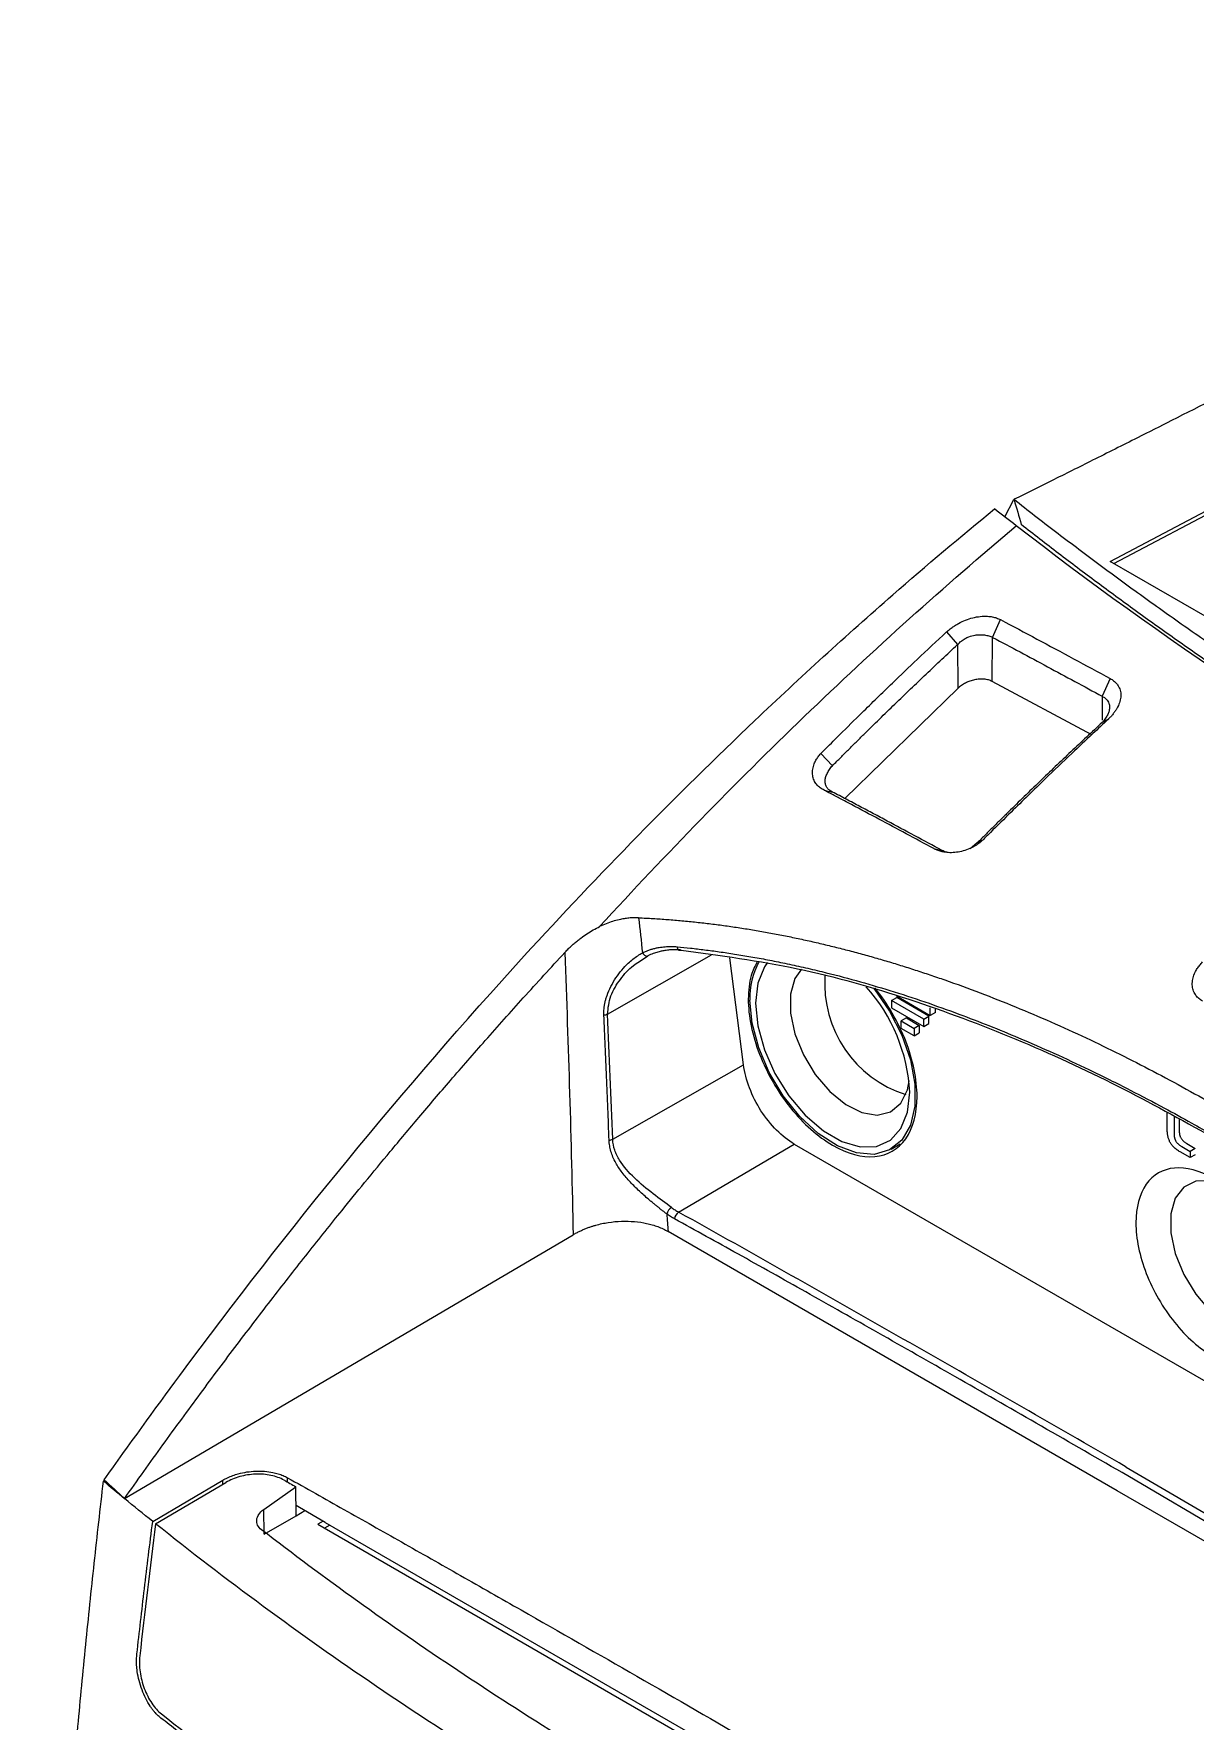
# Model space of a CAD drawing. Extents: x 86 to 639, y 68 to 658.
# Drawn here: x 502.1 to 550, y 185 to 254.7 of the extents above; entities that cross this region are included whole.
import ezdxf

# ---------------------------------------------------------------- set-up
doc = ezdxf.new("R2010")
doc.units = 0
doc.layers.get('0').update_dxf_attribs({"linetype": 'CONTINUOUS'})

msp = doc.modelspace()

# ---------------------------------------------------------------- linework, layer by layer
at = {"color": 7, "linetype": 'CONTINUOUS'}
for p, q in [((542.153, 234.734), (542.529, 235.442)), ((542.541, 235.439), (542.529, 235.442)), ((546.513, 232.892), (551.458, 235.497)), ((546.661, 232.806), (551.458, 235.334)), ((582.576, 212.073), (546.513, 232.892)), ((541.654, 229.76), (541.98, 230.492)), ((539.753, 229.982), (540.207, 229.459)), ((541.64, 227.94), (541.654, 229.76)), ((540.207, 229.459), (540.221, 227.656)), ((540.221, 227.656), (535.556, 223.109)), ((545.746, 225.736), (541.64, 227.94)), ((546.51, 228.06), (546.179, 227.33)), ((546.431, 226.386), (546.179, 226.252)), ((534.572, 224.969), (535.045, 224.467)), ((534.699, 223.457), (535.045, 223.381)), ((541.248, 221.397), (541.018, 221.282)), ((539.228, 221.045), (539.57, 220.969)), ((541.018, 221.282), (540.726, 221.042)), ((527.077, 216.385), (527.434, 216.623)), ((531.378, 212.126), (530.808, 216.539)), ((537.489, 214.778), (537.702, 214.901)), ((537.489, 214.778), (537.489, 214.472)), ((538.815, 214.013), (537.489, 214.778)), ((537.489, 214.472), (538.815, 213.707)), ((537.688, 214.97), (539.08, 214.166)), ((539.027, 214.135), (537.702, 214.901)), ((539.08, 214.166), (539.08, 214.472)), ((539.293, 214.288), (539.293, 214.423)), ((538.099, 214.059), (537.887, 213.936)), ((537.887, 213.936), (538.418, 213.63)), ((537.887, 213.63), (537.887, 213.936)), ((538.099, 214.059), (538.63, 213.752)), ((538.63, 213.752), (538.418, 213.63)), ((538.63, 213.752), (538.63, 213.446)), ((538.815, 214.013), (539.027, 214.135)), ((538.815, 213.707), (538.815, 214.013)), ((538.815, 213.707), (539.027, 213.829)), ((539.027, 213.829), (539.027, 214.135)), ((539.293, 214.288), (539.08, 214.166)), ((538.418, 213.324), (537.887, 213.63)), ((538.418, 213.63), (538.418, 213.324)), ((538.418, 213.324), (538.63, 213.446)), ((525.982, 209.055), (531.378, 212.126)), ((548.861, 209.493), (548.861, 210.152)), ((549.142, 210.001), (549.142, 209.314)), ((549.354, 209.886), (549.354, 209.437)), ((528.697, 206.052), (533.472, 208.857)), ((533.472, 208.857), (566.568, 189.751)), ((537.467, 208.652), (537.847, 208.871)), ((548.861, 209.451), (548.861, 209.493)), ((548.863, 209.41), (548.861, 209.451)), ((548.865, 209.371), (548.863, 209.41)), ((548.868, 209.332), (548.865, 209.371)), ((548.872, 209.294), (548.868, 209.332)), ((548.877, 209.257), (548.872, 209.294)), ((548.883, 209.221), (548.877, 209.257)), ((548.889, 209.186), (548.883, 209.221)), ((548.897, 209.152), (548.889, 209.186)), ((548.905, 209.119), (548.897, 209.152)), ((548.915, 209.087), (548.905, 209.119)), ((548.925, 209.056), (548.915, 209.087)), ((548.936, 209.026), (548.925, 209.056)), ((548.948, 208.996), (548.936, 209.026)), ((548.961, 208.968), (548.948, 208.996)), ((548.975, 208.941), (548.961, 208.968)), ((548.991, 208.912), (548.975, 208.941)), ((549.008, 208.883), (548.991, 208.912)), ((549.027, 208.855), (549.008, 208.883)), ((549.047, 208.827), (549.027, 208.855)), ((549.142, 209.314), (549.142, 209.292)), ((549.142, 209.292), (549.143, 209.271)), ((549.143, 209.271), (549.144, 209.251)), ((549.144, 209.251), (549.145, 209.231)), ((549.145, 209.231), (549.147, 209.211)), ((549.147, 209.211), (549.149, 209.193)), ((549.149, 209.193), (549.151, 209.174)), ((549.151, 209.174), (549.154, 209.156)), ((549.154, 209.156), (549.157, 209.139)), ((549.157, 209.139), (549.16, 209.123)), ((549.16, 209.123), (549.164, 209.106)), ((549.164, 209.106), (549.168, 209.091)), ((549.168, 209.091), (549.172, 209.076)), ((549.172, 209.076), (549.177, 209.061)), ((549.177, 209.061), (549.182, 209.048)), ((549.182, 209.048), (549.188, 209.034)), ((549.188, 209.034), (549.198, 209.014)), ((549.198, 209.014), (549.208, 208.994)), ((549.208, 208.994), (549.22, 208.974)), ((549.22, 208.974), (549.232, 208.955)), ((549.232, 208.955), (549.246, 208.936)), ((549.246, 208.936), (549.26, 208.918)), ((549.26, 208.918), (549.276, 208.9)), ((549.276, 208.9), (549.292, 208.882)), ((549.292, 208.882), (549.31, 208.865)), ((549.31, 208.865), (549.328, 208.848)), ((549.328, 208.848), (549.348, 208.831)), ((549.354, 209.437), (549.355, 209.415)), ((549.355, 209.415), (549.355, 209.394)), ((549.355, 209.394), (549.356, 209.373)), ((549.356, 209.373), (549.357, 209.353)), ((549.357, 209.353), (549.359, 209.334)), ((549.359, 209.334), (549.361, 209.315)), ((549.361, 209.315), (549.363, 209.297)), ((549.363, 209.297), (549.366, 209.279)), ((549.366, 209.279), (549.369, 209.262)), ((549.369, 209.262), (549.372, 209.245)), ((549.372, 209.245), (549.376, 209.229)), ((549.376, 209.229), (549.38, 209.213)), ((549.38, 209.213), (549.385, 209.198)), ((549.385, 209.198), (549.389, 209.184)), ((549.389, 209.184), (549.395, 209.17)), ((549.395, 209.17), (549.4, 209.157)), ((549.4, 209.157), (549.41, 209.136)), ((549.41, 209.136), (549.42, 209.116)), ((549.42, 209.116), (549.432, 209.097)), ((549.432, 209.097), (549.444, 209.078)), ((549.444, 209.078), (549.458, 209.059)), ((549.458, 209.059), (549.472, 209.04)), ((549.472, 209.04), (549.488, 209.022)), ((549.488, 209.022), (549.504, 209.005)), ((549.504, 209.005), (549.522, 208.987)), ((549.522, 208.987), (549.541, 208.97)), ((549.541, 208.97), (549.56, 208.954)), ((549.56, 208.954), (549.581, 208.938)), ((549.581, 208.938), (549.603, 208.922)), ((549.603, 208.922), (549.625, 208.906)), ((549.625, 208.906), (549.649, 208.891)), ((549.649, 208.891), (549.674, 208.877)), ((549.674, 208.877), (550.017, 208.678)), ((549.068, 208.8), (549.047, 208.827)), ((549.091, 208.774), (549.068, 208.8)), ((549.115, 208.748), (549.091, 208.774)), ((549.141, 208.722), (549.115, 208.748)), ((549.167, 208.697), (549.141, 208.722)), ((549.195, 208.673), (549.167, 208.697)), ((549.225, 208.649), (549.195, 208.673)), ((549.256, 208.625), (549.225, 208.649)), ((549.288, 208.602), (549.256, 208.625)), ((549.321, 208.58), (549.288, 208.602)), ((549.356, 208.558), (549.321, 208.58)), ((549.348, 208.831), (549.369, 208.815)), ((549.392, 208.536), (549.356, 208.558)), ((549.369, 208.815), (549.39, 208.799)), ((549.39, 208.799), (549.413, 208.784)), ((549.805, 208.298), (549.392, 208.536)), ((549.413, 208.784), (549.437, 208.769)), ((549.437, 208.769), (549.462, 208.754)), ((549.462, 208.754), (549.805, 208.556)), ((550.017, 208.678), (549.805, 208.556)), ((549.805, 208.556), (549.805, 208.298)), ((550.017, 208.42), (549.805, 208.298)), ((505.833, 194.232), (524.345, 205.117)), ((546.795, 194.556), (528.263, 205.254)), ((506.995, 193.29), (509.888, 194.987)), ((507.112, 193.196), (510.014, 194.898)), ((511.578, 193.783), (512.904, 194.721)), ((512.913, 193.528), (512.904, 194.721)), ((562.968, 185.219), (546.795, 194.556)), ((511.593, 192.766), (511.578, 193.783)), ((511.593, 192.766), (512.913, 193.528)), ((513.055, 193.864), (512.91, 193.948)), ((512.913, 193.528), (513.275, 193.737)), ((514.116, 193.252), (513.055, 193.864)), ((514.028, 193.302), (513.808, 193.175)), ((513.808, 193.175), (549.692, 172.46)), ((514.311, 193.139), (514.091, 193.012)), ((514.116, 193.252), (549.562, 172.789))]:
    msp.add_line(p, q, dxfattribs=at)
at = {"color": 8, "linetype": 'CONTINUOUS'}
for p, q in [((546.179, 227.33), (546.172, 226.344)), ((525.762, 214.213), (530.061, 216.66)), ((509.888, 194.824), (509.888, 194.987)), ((512.56, 194.914), (512.56, 195.094)), ((563.345, 185.693), (546.996, 195.307)), ((547.16, 195.536), (563.547, 185.948))]:
    msp.add_line(p, q, dxfattribs=at)
at = {"color": 7, "linetype": 'CONTINUOUS', "flags": 128}
for points in [[(527.204, 216.747), (527.229, 216.71), (527.257, 216.677), (527.288, 216.65), (527.319, 216.63), (527.351, 216.616), (527.381, 216.611), (527.409, 216.613), (527.434, 216.623)], [(528.798, 216.863), (528.773, 216.845), (528.748, 216.837), (528.723, 216.84), (528.7, 216.853), (528.679, 216.877), (528.662, 216.91), (528.65, 216.95), (528.642, 216.997)], [(532.366, 216.348), (532.237, 216.165), (531.965, 215.494), (531.873, 214.668), (531.965, 213.735), (532.237, 212.75), (532.673, 211.769), (533.247, 210.85), (533.926, 210.047), (534.671, 209.405), (535.438, 208.962), (536.183, 208.744), (536.862, 208.763), (537.436, 209.019), (537.872, 209.497), (538.144, 210.168), (538.237, 210.994), (538.237, 210.994)], [(533.772, 216.075), (533.497, 215.682), (533.316, 215.039), (533.316, 214.263), (533.497, 213.41), (533.847, 212.545), (534.338, 211.732), (534.935, 211.03), (535.593, 210.492), (536.264, 210.158), (536.898, 210.052), (537.447, 210.183), (537.871, 210.54), (538.139, 211.098), (538.211, 211.471)], [(536.758, 215.262), (536.761, 215.258), (537.396, 214.345), (537.905, 213.35), (538.261, 212.328), (538.443, 211.332), (538.443, 210.417), (538.261, 209.633), (537.905, 209.02), (537.396, 208.614), (536.761, 208.434), (536.033, 208.492), (535.253, 208.783), (534.462, 209.293), (533.703, 209.993), (533.017, 210.847), (532.441, 211.807), (532.006, 212.823), (531.735, 213.839), (531.643, 214.8), (531.643, 214.8)], [(551.17, 207.175), (550.633, 207.34), (550.036, 207.328), (549.545, 207.081), (549.195, 206.62), (549.014, 205.977), (549.014, 205.201), (549.195, 204.348), (549.545, 203.483), (550.036, 202.67), (550.633, 201.968), (551.291, 201.43), (551.962, 201.096), (552.595, 200.99), (553.145, 201.121), (553.569, 201.478), (553.837, 202.035), (553.907, 202.388)]]:
    msp.add_lwpolyline(points, dxfattribs=at)
at = {"color": 7, "linetype": 'CONTINUOUS'}
for centre, radius, start, end in [((534.542, 214.946), 2.903, 150.32479, 182.87587), ((539.523, 215.469), 4.797, 176.05486, 252.3827), ((531.231, 210.642), 7.014, 2.87983, 42.13633), ((525.584, 214.646), 0.468, 273.81706, 292.38891), ((525.805, 209.496), 0.475, 272.96292, 291.82782), ((528.645, 205.86), 0.452, 122.42938, 165.09365), ((528.92, 205.724), 0.397, 124.20323, 172.81876)]:
    msp.add_arc(centre, radius, start, end, dxfattribs=at)
for points, knots in [([(584.513, 254.66), (584.21, 254.556), (583.602, 254.346), (582.692, 254.023), (581.778, 253.694), (580.86, 253.356), (579.939, 253.011), (579.014, 252.659), (578.086, 252.299), (577.154, 251.931), (576.219, 251.556), (575.28, 251.173), (574.337, 250.783), (571.997, 249.799), (568.143, 248.097), (563.614, 245.97), (559.56, 243.991), (556.803, 242.619), (554.467, 241.444), (552.11, 240.254), (549.788, 239.082), (547.488, 237.918), (545.836, 237.09), (544.14, 236.244), (543.057, 235.709), (542.542, 235.455)], [0, 0, 0, 0, 0.019588, 0.039369, 0.059344, 0.079514, 0.09988, 0.120445, 0.141208, 0.162172, 0.183338, 0.204707, 0.226279, 0.248057, 0.366363, 0.497347, 0.57491, 0.663783, 0.701378, 0.748636, 0.839382, 0.87432, 0.920127, 0.96202, 1, 1, 1, 1]), ([(542.542, 235.455), (542.824, 235.234), (543.388, 234.791), (544.245, 234.131), (545.109, 233.475), (545.982, 232.821), (546.862, 232.172), (547.751, 231.525), (548.648, 230.882), (549.554, 230.242), (550.467, 229.605), (551.389, 228.972), (552.575, 228.169), (554.034, 227.2), (555.779, 226.07), (557.55, 224.953), (559.346, 223.849), (561.167, 222.756), (562.401, 222.038), (563.019, 221.679)], [0, 0, 0, 0, 0.045546, 0.09108, 0.136607, 0.182127, 0.227643, 0.273157, 0.318673, 0.364192, 0.409717, 0.45525, 0.500794, 0.584012, 0.667204, 0.750384, 0.833567, 0.916768, 1, 1, 1, 1]), ([(504.998, 195.005), (506.021, 196.452), (507.059, 197.887), (512.595, 205.358), (520.281, 214.75), (530.437, 225.125), (535.623, 229.847), (538.933, 232.731), (540.332, 233.912), (541.737, 235.059)], [0, 0, 0, 0, 0.517739, 0.517739, 2.721981, 4.086011, 4.876594, 4.876594, 5.450041, 5.450041, 5.450041, 5.450041]), ([(525.438, 217.829), (528.192, 220.834), (531.013, 223.729), (536.758, 229.255), (539.68, 231.885), (542.628, 234.364)], [0, 0, 0, 0, 0.5, 0.5, 1, 1, 1, 1]), ([(563.019, 220.865), (562.687, 221.058), (562.024, 221.442), (561.038, 222.023), (560.059, 222.608), (559.087, 223.196), (558.123, 223.788), (557.166, 224.383), (556.216, 224.982), (555.274, 225.585), (554.339, 226.191), (553.411, 226.801), (552.232, 227.586), (550.812, 228.551), (549.162, 229.701), (547.539, 230.862), (545.943, 232.034), (544.371, 233.217), (543.346, 234.014), (542.834, 234.412)], [0, 0, 0, 0, 0.045349, 0.090687, 0.136017, 0.181342, 0.226662, 0.271981, 0.317301, 0.362624, 0.407953, 0.45329, 0.498636, 0.582213, 0.665765, 0.749305, 0.832848, 0.916408, 1, 1, 1, 1]), ([(539.753, 229.982), (539.776, 230.003), (539.824, 230.046), (539.902, 230.109), (540, 230.18), (540.116, 230.257), (540.296, 230.364), (540.533, 230.477), (540.837, 230.576), (541.146, 230.631), (541.419, 230.637), (541.643, 230.61), (541.824, 230.565), (541.928, 230.517), (541.98, 230.492)], [0, 0, 0, 0, 0.039765, 0.081601, 0.12564, 0.189489, 0.251072, 0.378029, 0.500667, 0.626364, 0.749827, 0.834371, 0.917086, 1, 1, 1, 1]), ([(541.98, 230.492), (542.481, 230.225), (543.486, 229.691), (544.996, 228.88), (546.005, 228.333), (546.51, 228.06)], [0, 0, 0, 0, 0.3321585, 0.6654931, 1, 1, 1, 1]), ([(534.572, 224.969), (534.645, 225.042), (534.903, 225.305), (535.466, 225.867), (536.374, 226.764), (537.439, 227.798), (538.604, 228.91), (539.351, 229.607), (539.753, 229.982)], [0, 0, 0, 0, 0.042712, 0.152185, 0.328417, 0.571399, 0.76926, 1, 1, 1, 1]), ([(540.207, 229.459), (540.255, 229.512), (540.353, 229.605), (540.515, 229.712), (540.706, 229.8), (540.914, 229.855), (541.133, 229.876), (541.326, 229.864), (541.503, 229.825), (541.607, 229.784), (541.654, 229.76)], [2, 2, 2, 2, 2.389616, 2.719082, 3.045844, 3.538968, 3.933557, 4.339292, 4.748831, 5.160273, 5.160273, 5.160273, 5.160273]), ([(541.654, 229.76), (542.408, 229.359), (543.917, 228.554), (545.425, 227.739), (546.179, 227.33)], [2, 2, 2, 2, 5.978294, 9.953058, 9.953058, 9.953058, 9.953058]), ([(535.045, 224.467), (535.107, 224.526), (535.22, 224.64), (535.387, 224.808), (535.546, 224.967), (535.758, 225.179), (536.024, 225.443), (536.45, 225.865), (536.983, 226.388), (537.838, 227.22), (538.912, 228.248), (539.775, 229.058), (540.207, 229.459)], [2, 2, 2, 2, 2.393824, 2.738285, 3.082713, 3.427111, 4.115822, 4.804436, 6.181434, 7.558238, 10.311803, 13.066314, 13.066314, 13.066314, 13.066314]), ([(541.64, 227.94), (541.615, 227.952), (541.565, 227.976), (541.482, 228.004), (541.394, 228.024), (541.271, 228.041), (541.109, 228.043), (540.912, 228.014), (540.718, 227.96), (540.535, 227.88), (540.364, 227.779), (540.268, 227.697), (540.221, 227.656)], [0, 0, 0, 0, 0.063651, 0.126766, 0.190069, 0.254277, 0.379595, 0.505738, 0.628142, 0.751584, 0.875559, 1, 1, 1, 1]), ([(546.51, 228.06), (546.535, 228.045), (546.584, 228.017), (546.651, 227.968), (546.712, 227.916), (546.766, 227.859), (546.813, 227.798), (546.88, 227.69), (546.942, 227.525), (546.953, 227.297), (546.901, 227.059), (546.81, 226.864), (546.712, 226.71), (546.628, 226.598), (546.536, 226.488), (546.465, 226.419), (546.431, 226.386)], [0, 0, 0, 0, 0.0419074, 0.0834094, 0.1247447, 0.1661556, 0.2078827, 0.2501617, 0.3740965, 0.4995149, 0.6221801, 0.7492013, 0.8110579, 0.8745331, 0.9388919, 1, 1, 1, 1]), ([(546.179, 227.33), (546.221, 227.308), (546.312, 227.25), (546.404, 227.151), (546.464, 227.029), (546.489, 226.893), (546.47, 226.739), (546.409, 226.58), (546.316, 226.42), (546.231, 226.309), (546.179, 226.252)], [2, 2, 2, 2, 2.35885, 2.852786, 3.179198, 3.574448, 4.046639, 4.403954, 4.760057, 5.194084, 5.194084, 5.194084, 5.194084]), ([(546.179, 226.252), (545.747, 225.851), (544.884, 225.043), (543.811, 224.018), (542.955, 223.19), (542.421, 222.669), (541.995, 222.249), (541.729, 221.987), (541.516, 221.776), (541.357, 221.618), (541.191, 221.452), (541.078, 221.34), (541.017, 221.282)], [2, 2, 2, 2, 4.660809, 7.32156, 8.651973, 9.982437, 10.647696, 11.312975, 11.645623, 11.978277, 12.310937, 12.685958, 12.685958, 12.685958, 12.685958]), ([(546.431, 226.386), (546.217, 226.187), (545.713, 225.718), (544.845, 224.9), (543.722, 223.825), (542.602, 222.736), (541.744, 221.888), (541.353, 221.501), (541.248, 221.397)], [0, 0, 0, 0, 0.122689, 0.289362, 0.500023, 0.772383, 0.939045, 1, 1, 1, 1]), ([(534.699, 223.457), (534.672, 223.472), (534.617, 223.502), (534.543, 223.553), (534.476, 223.608), (534.417, 223.667), (534.338, 223.763), (534.259, 223.907), (534.215, 224.111), (534.224, 224.327), (534.281, 224.525), (534.363, 224.695), (534.455, 224.837), (534.533, 224.925), (534.572, 224.969)], [0, 0, 0, 0, 0.052365, 0.103313, 0.153089, 0.201957, 0.250195, 0.375056, 0.499777, 0.624406, 0.74947, 0.833998, 0.916989, 1, 1, 1, 1]), ([(535.045, 223.381), (534.995, 223.406), (534.908, 223.461), (534.812, 223.566), (534.755, 223.688), (534.737, 223.83), (534.759, 223.985), (534.822, 224.148), (534.919, 224.311), (535.001, 224.416), (535.045, 224.467)], [2, 2, 2, 2, 2.398006, 2.794421, 3.190598, 3.587472, 4.014553, 4.445792, 4.875143, 5.295835, 5.295835, 5.295835, 5.295835]), ([(539.228, 221.045), (538.848, 221.25), (538.093, 221.657), (536.961, 222.263), (536.058, 222.742), (535.392, 223.094), (535.015, 223.292), (534.788, 223.411), (534.699, 223.457)], [0, 0, 0, 0, 0.251475, 0.499983, 0.749987, 0.849991, 0.941276, 1, 1, 1, 1]), ([(539.57, 220.969), (539.193, 221.173), (538.439, 221.58), (537.497, 222.084), (536.744, 222.485), (536.273, 222.734), (535.896, 222.933), (535.614, 223.082), (535.33, 223.231), (535.14, 223.331), (535.045, 223.381)], [2, 2, 2, 2, 4.784974, 7.569766, 8.962103, 10.354406, 11.050547, 11.74668, 12.442808, 13.148829, 13.148829, 13.148829, 13.148829]), ([(541.248, 221.397), (541.221, 221.372), (541.167, 221.323), (541.079, 221.254), (540.985, 221.19), (540.886, 221.131), (540.731, 221.051), (540.515, 220.964), (540.236, 220.896), (539.958, 220.87), (539.721, 220.886), (539.526, 220.926), (539.369, 220.975), (539.275, 221.022), (539.228, 221.045)], [0, 0, 0, 0, 0.049963, 0.099669, 0.149463, 0.199688, 0.250676, 0.375504, 0.500231, 0.62402, 0.74973, 0.833031, 0.916076, 1, 1, 1, 1]), ([(539.767, 220.896), (539.757, 220.898), (539.683, 220.912), (539.622, 220.943), (539.57, 220.969)], [0, 0, 0, 0, 0.13626, 1, 1, 1, 1]), ([(527.047, 218.194), (527.007, 218.195), (526.942, 218.196), (526.81, 218.193), (526.651, 218.181), (526.448, 218.154), (526.223, 218.11), (525.974, 218.043), (525.704, 217.95), (525.527, 217.87), (525.438, 217.829)], [0, 0, 0, 0, 0.077298, 0.125355, 0.250376, 0.37451, 0.500101, 0.663978, 0.83068, 1, 1, 1, 1]), ([(527.047, 218.194), (527.246, 218.184), (527.645, 218.165), (528.241, 218.123), (528.838, 218.073), (529.436, 218.013), (530.033, 217.944), (530.632, 217.866), (531.23, 217.778), (531.83, 217.682), (532.429, 217.576), (533.03, 217.462), (533.631, 217.339), (534.232, 217.207), (534.834, 217.066), (535.437, 216.916), (536.041, 216.758), (536.646, 216.591), (537.251, 216.415), (537.857, 216.231), (538.464, 216.039), (539.072, 215.838), (539.969, 215.531), (541.15, 215.099), (542.61, 214.521), (544.069, 213.899), (545.502, 213.247), (546.908, 212.567), (548.285, 211.864), (549.655, 211.13), (550.557, 210.616), (551.009, 210.358)], [0, 0, 0, 0, 0.022267, 0.044639, 0.067123, 0.089725, 0.11245, 0.135303, 0.158292, 0.18142, 0.204694, 0.228118, 0.251697, 0.275437, 0.299343, 0.323418, 0.347668, 0.372096, 0.396708, 0.421506, 0.446496, 0.471681, 0.497065, 0.558586, 0.621, 0.684352, 0.74868, 0.810618, 0.873133, 0.936251, 1, 1, 1, 1]), ([(523.996, 216.756), (524.038, 216.8), (524.121, 216.887), (524.252, 217.012), (524.385, 217.132), (524.522, 217.246), (524.697, 217.383), (524.912, 217.534), (525.171, 217.694), (525.35, 217.785), (525.438, 217.829)], [0, 0, 0, 0, 0.10253, 0.203589, 0.303363, 0.402047, 0.499841, 0.670276, 0.836555, 1, 1, 1, 1]), ([(505.833, 194.232), (506.097, 194.605), (506.622, 195.345), (507.409, 196.439), (508.188, 197.51), (508.959, 198.558), (509.721, 199.582), (510.475, 200.583), (511.22, 201.561), (511.956, 202.517), (512.683, 203.45), (513.399, 204.361), (514.106, 205.249), (514.884, 206.218), (515.779, 207.317), (516.835, 208.596), (518.015, 210.002), (519.321, 211.53), (520.758, 213.177), (522.326, 214.938), (523.426, 216.136), (523.996, 216.756)], [0, 0, 0, 0, 0.0469603, 0.0931395, 0.1385368, 0.1831513, 0.2269825, 0.27003, 0.3122934, 0.3537726, 0.3944675, 0.4343781, 0.4735045, 0.5118469, 0.5629849, 0.6203195, 0.6838507, 0.7535797, 0.8295095, 0.9116463, 1, 1, 1, 1]), ([(525.615, 214.179), (525.614, 214.223), (525.612, 214.311), (525.621, 214.443), (525.638, 214.578), (525.664, 214.714), (525.699, 214.851), (525.768, 215.068), (525.897, 215.364), (526.106, 215.716), (526.349, 216.039), (526.589, 216.293), (526.81, 216.487), (527.006, 216.633), (527.139, 216.71), (527.204, 216.747)], [0, 0, 0, 0, 0.040943, 0.08233, 0.124321, 0.167067, 0.210704, 0.255357, 0.377877, 0.50719, 0.632848, 0.755801, 0.839721, 0.921052, 1, 1, 1, 1]), ([(527.204, 216.747), (527.247, 216.767), (527.332, 216.808), (527.466, 216.859), (527.604, 216.904), (527.746, 216.941), (527.923, 216.976), (528.136, 217.004), (528.387, 217.015), (528.557, 217.003), (528.642, 216.997)], [0, 0, 0, 0, 0.099637, 0.199334, 0.299284, 0.399682, 0.500721, 0.667321, 0.833437, 1, 1, 1, 1]), ([(528.798, 216.863), (528.745, 216.867), (528.634, 216.875), (528.461, 216.874), (528.277, 216.862), (528.1, 216.837), (527.922, 216.8), (527.738, 216.749), (527.571, 216.687), (527.469, 216.64), (527.434, 216.623)], [0, 0, 0, 0, 0.109901, 0.229666, 0.359581, 0.499876, 0.610576, 0.749998, 0.914525, 1, 1, 1, 1]), ([(528.642, 216.997), (528.825, 216.979), (529.201, 216.941), (529.778, 216.873), (530.385, 216.792), (531.022, 216.697), (531.686, 216.587), (532.379, 216.46), (533.099, 216.316), (533.846, 216.154), (535.303, 215.81), (537.47, 215.205), (540.173, 214.28), (542.91, 213.188), (545.258, 212.124), (547.25, 211.135), (548.66, 210.393), (549.783, 209.778), (550.432, 209.406), (550.713, 209.246)], [0, 0, 0, 0, 0.0224244, 0.0461814, 0.0712718, 0.0976955, 0.1254518, 0.1545384, 0.1849535, 0.2166989, 0.2497775, 0.3721265, 0.4997258, 0.6128233, 0.7498179, 0.8325499, 0.9018258, 0.9576436, 1, 1, 1, 1]), ([(528.798, 216.863), (530.412, 216.641), (533.642, 216.196), (538.236, 214.885), (542.639, 213.235), (546.806, 211.322), (549.424, 209.87), (550.705, 209.159)], [0, 0, 0, 0, 0.201453, 0.403083, 0.60484, 0.806692, 1, 1, 1, 1]), ([(531.937, 216.357), (531.844, 216.186), (531.619, 215.772), (531.589, 215.185), (531.572, 214.841)], [0, 0, 0, 0, 0.414038, 1, 1, 1, 1]), ([(550.32, 214.753), (550.293, 214.77), (550.238, 214.803), (550.166, 214.861), (550.101, 214.923), (550.044, 214.992), (549.973, 215.102), (549.907, 215.264), (549.885, 215.486), (549.918, 215.716), (549.995, 215.92), (550.094, 216.094), (550.197, 216.237), (550.281, 216.325), (550.323, 216.369)], [0, 0, 0, 0, 0.050509, 0.100388, 0.15, 0.199716, 0.249901, 0.373919, 0.499596, 0.623792, 0.749754, 0.833789, 0.916795, 1, 1, 1, 1]), ([(531.572, 214.841), (531.572, 214.139), (531.735, 213.344), (532.343, 211.778), (532.787, 211.008), (533.84, 209.699), (534.447, 209.16), (535.662, 208.458), (536.27, 208.296), (537.322, 208.39), (537.767, 208.647), (538.375, 209.511), (538.537, 210.119), (538.537, 211.522), (538.375, 212.317), (537.767, 213.884), (537.322, 214.654), (536.796, 215.308)], [0, 0, 0, 0, 0.125, 0.125, 0.25, 0.25, 0.375, 0.375, 0.5, 0.5, 0.625, 0.625, 0.75, 0.75, 0.875, 0.875, 1, 1, 1, 1]), ([(525.83, 209.022), (525.796, 209.892), (525.728, 211.613), (525.653, 213.33), (525.615, 214.179)], [0, 0, 0, 0, 0.505558, 1, 1, 1, 1]), ([(533.472, 208.857), (533.223, 209.001), (532.973, 209.196), (532.505, 209.665), (532.287, 209.939), (531.907, 210.532), (531.746, 210.851), (531.501, 211.494), (531.418, 211.818), (531.378, 212.126)], [0, 0, 0, 0, 0.25, 0.25, 0.5, 0.5, 0.75, 0.75, 1, 1, 1, 1]), ([(528.208, 205.976), (528.176, 206.001), (528.11, 206.051), (528.008, 206.13), (527.903, 206.213), (527.795, 206.299), (527.684, 206.389), (527.571, 206.482), (527.367, 206.653), (527.07, 206.916), (526.7, 207.284), (526.365, 207.672), (526.132, 208.023), (525.987, 208.317), (525.903, 208.552), (525.847, 208.786), (525.835, 208.944), (525.83, 209.022)], [0, 0, 0, 0, 0.033194, 0.066876, 0.101057, 0.135748, 0.170962, 0.20671, 0.243007, 0.364295, 0.490159, 0.619896, 0.742349, 0.810156, 0.875177, 0.938188, 1, 1, 1, 1]), ([(528.403, 206.241), (528.169, 206.413), (527.906, 206.605), (527.381, 207.014), (527.12, 207.23), (526.641, 207.688), (526.424, 207.929), (526.178, 208.326), (526.11, 208.465), (526.014, 208.753), (525.987, 208.903), (525.982, 209.055)], [0, 0, 0, 0, 0.25, 0.25, 0.5, 0.5, 0.75, 0.75, 0.875, 0.875, 1, 1, 1, 1]), ([(550.752, 207.443), (550.197, 207.764), (549.642, 207.912), (548.681, 207.826), (548.274, 207.592), (547.719, 206.802), (547.57, 206.247), (547.57, 204.964), (547.719, 204.238), (548.274, 202.807), (548.681, 202.103), (549.642, 200.907), (550.197, 200.415), (551.308, 199.774), (551.862, 199.625), (552.824, 199.711), (553.23, 199.946), (553.508, 200.341)], [0, 0, 0, 0, 0.125, 0.125, 0.25, 0.25, 0.375, 0.375, 0.5, 0.5, 0.625, 0.625, 0.75, 0.75, 0.875, 0.875, 1, 1, 1, 1]), ([(528.403, 206.241), (528.452, 206.206), (528.549, 206.137), (528.649, 206.08), (528.697, 206.052)], [0, 0, 0, 0, 0.511006, 1, 1, 1, 1]), ([(524.345, 205.117), (524.391, 205.144), (524.482, 205.196), (524.623, 205.266), (524.763, 205.33), (524.899, 205.386), (525.03, 205.435), (525.157, 205.477), (525.404, 205.551), (525.796, 205.635), (526.338, 205.685), (526.876, 205.671), (527.301, 205.608), (527.617, 205.528), (527.844, 205.453), (528.063, 205.363), (528.196, 205.29), (528.263, 205.254)], [0, 0, 0, 0, 0.041296, 0.080971, 0.118871, 0.154862, 0.188823, 0.220653, 0.250266, 0.37304, 0.499961, 0.626889, 0.749651, 0.810452, 0.872642, 0.935928, 1, 1, 1, 1]), ([(528.526, 205.774), (528.473, 205.804), (528.366, 205.865), (528.261, 205.939), (528.208, 205.976)], [0, 0, 0, 0, 0.501129, 1, 1, 1, 1]), ([(546.996, 195.307), (545.816, 195.986), (543.522, 197.309), (540.166, 199.231), (536.996, 201.036), (534.01, 202.723), (531.21, 204.292), (529.399, 205.292), (528.526, 205.774)], [0, 0, 0, 0, 0.192808, 0.375193, 0.547135, 0.708609, 0.859578, 1, 1, 1, 1]), ([(502.64, 123.476), (502.611, 124.052), (502.55, 125.295), (502.461, 127.303), (502.371, 129.594), (502.284, 132.17), (502.205, 135.036), (502.141, 138.193), (502.097, 141.646), (502.081, 145.399), (502.1, 149.457), (502.164, 153.822), (502.268, 157.927), (502.396, 161.666), (502.534, 164.938), (502.697, 168.222), (502.886, 171.52), (503.101, 174.83), (503.342, 178.153), (503.611, 181.488), (503.906, 184.836), (504.229, 188.196), (504.578, 191.567), (504.834, 193.825), (504.962, 194.954)], [0, 0, 0, 0, 0.0252983, 0.0546273, 0.0879869, 0.1253769, 0.1667975, 0.2122489, 0.2617316, 0.3152469, 0.3727966, 0.4343818, 0.5000013, 0.545461, 0.5909202, 0.6363784, 0.6818353, 0.7272907, 0.7727445, 0.8181969, 0.8636482, 0.9090987, 0.9545491, 1, 1, 1, 1]), ([(509.888, 194.987), (509.919, 195.005), (509.982, 195.042), (510.082, 195.093), (510.187, 195.14), (510.296, 195.183), (510.41, 195.222), (510.602, 195.278), (510.881, 195.338), (511.248, 195.373), (511.612, 195.368), (511.924, 195.325), (512.179, 195.261), (512.383, 195.189), (512.501, 195.125), (512.56, 195.094)], [0, 0, 0, 0, 0.041616, 0.083068, 0.124548, 0.166247, 0.208352, 0.251044, 0.375005, 0.500077, 0.625248, 0.749024, 0.833772, 0.91693, 1, 1, 1, 1]), ([(512.418, 194.994), (512.261, 195.082), (512.078, 195.148), (511.775, 195.211), (511.671, 195.226), (511.458, 195.243), (511.348, 195.245), (511.128, 195.236), (511.019, 195.225), (510.802, 195.191), (510.693, 195.167), (510.381, 195.08), (510.185, 194.998), (510.014, 194.898)], [0, 0, 0, 0, 0.25, 0.25, 0.375, 0.375, 0.5, 0.5, 0.625, 0.625, 0.75, 0.75, 1, 1, 1, 1]), ([(512.56, 195.094), (513.334, 194.659), (514.901, 193.778), (517.282, 192.433), (519.721, 191.049), (522.96, 189.205), (527.006, 186.892), (530.219, 185.04), (531.839, 184.106)], [0, 0, 0, 0, 0.120443, 0.243908, 0.370419, 0.499999, 0.747926, 1, 1, 1, 1]), ([(511.486, 192.948), (511.414, 193.004), (511.361, 193.068), (511.293, 193.209), (511.28, 193.284), (511.306, 193.512), (511.409, 193.663), (511.578, 193.783)], [0, 0, 0, 0, 0.25, 0.25, 0.5, 0.5, 1, 1, 1, 1]), ([(506.346, 187.833), (506.396, 188.276), (506.496, 189.168), (506.655, 190.52), (506.821, 191.896), (506.937, 192.823), (506.995, 193.29)], [0, 0, 0, 0, 0.243767, 0.49169, 0.743767, 1, 1, 1, 1]), ([(526.261, 180.209), (522.773, 182.222), (519.432, 184.313), (513.039, 188.649), (509.998, 190.887), (507.112, 193.196)], [0, 0, 0, 0, 0.5, 0.5, 1, 1, 1, 1]), ([(528.375, 181.686), (525.333, 183.442), (522.402, 185.26), (516.766, 189.019), (514.067, 190.955), (511.486, 192.948)], [0, 0, 0, 0, 0.5, 0.5, 1, 1, 1, 1]), ([(507.337, 185.178), (507.311, 185.199), (507.259, 185.239), (507.182, 185.31), (507.107, 185.388), (507.034, 185.474), (506.962, 185.568), (506.849, 185.731), (506.703, 185.984), (506.549, 186.342), (506.43, 186.72), (506.36, 187.064), (506.329, 187.359), (506.323, 187.607), (506.338, 187.758), (506.346, 187.833)], [0, 0, 0, 0, 0.04164, 0.083088, 0.124564, 0.166287, 0.208471, 0.251326, 0.374872, 0.500088, 0.625264, 0.748957, 0.833927, 0.917042, 1, 1, 1, 1]), ([(506.463, 187.74), (506.451, 187.637), (506.447, 187.532), (506.451, 187.313), (506.461, 187.198), (506.493, 186.969), (506.515, 186.855), (506.573, 186.626), (506.609, 186.511), (506.691, 186.29), (506.737, 186.184), (506.841, 185.979), (506.897, 185.882), (507.077, 185.613), (507.213, 185.461), (507.355, 185.35)], [0, 0, 0, 0, 0.125, 0.125, 0.25, 0.25, 0.375, 0.375, 0.5, 0.5, 0.625, 0.625, 0.75, 0.75, 1, 1, 1, 1]), ([(525.522, 172.996), (525.196, 173.185), (524.548, 173.561), (523.587, 174.128), (522.641, 174.695), (521.71, 175.26), (520.794, 175.824), (519.892, 176.388), (519.004, 176.95), (518.131, 177.511), (517.272, 178.071), (516.427, 178.629), (515.596, 179.186), (514.778, 179.741), (513.975, 180.294), (513.185, 180.846), (512.408, 181.395), (511.645, 181.942), (510.895, 182.487), (510.158, 183.03), (509.434, 183.57), (508.723, 184.108), (508.024, 184.643), (507.565, 185.001), (507.337, 185.178)], [0, 0, 0, 0, 0.049668, 0.098936, 0.147803, 0.196269, 0.244334, 0.291998, 0.33926, 0.386121, 0.43258, 0.478638, 0.524294, 0.569548, 0.614401, 0.658852, 0.702901, 0.746548, 0.789794, 0.832638, 0.875081, 0.917122, 0.958762, 1, 1, 1, 1]), ([(507.355, 185.35), (510.116, 183.192), (513.019, 181.095), (519.088, 177.032), (522.252, 175.066), (525.539, 173.169)], [0, 0, 0, 0, 0.5, 0.5, 1, 1, 1, 1])]:
    msp.add_open_spline(points, degree=3, knots=knots, dxfattribs=at)
for points in [[(542.529, 235.442), (542.533, 235.446), (542.538, 235.451), (542.542, 235.455)], [(542.541, 235.439), (542.641, 235.098), (542.74, 234.758), (542.84, 234.418)], [(542.628, 234.364), (542.329, 234.595), (542.032, 234.827), (541.737, 235.059)], [(562.245, 221.271), (555.145, 225.369), (548.581, 229.75), (542.628, 234.364)], [(542.834, 234.412), (542.836, 234.414), (542.838, 234.416), (542.84, 234.418)], [(527.047, 218.195), (527.1, 217.714), (527.153, 217.231), (527.204, 216.747)], [(523.997, 216.756), (524.15, 212.889), (524.266, 209.009), (524.345, 205.117)], [(525.982, 209.055), (525.914, 210.777), (525.841, 212.496), (525.762, 214.213)], [(547.16, 195.536), (544.103, 197.301), (537.976, 200.822), (531.807, 204.319), (528.697, 206.052)], [(528.208, 205.976), (528.227, 205.736), (528.245, 205.495), (528.263, 205.254)], [(504.998, 195.005), (504.986, 194.988), (504.974, 194.971), (504.962, 194.954)], [(505.833, 194.232), (505.541, 194.472), (505.25, 194.713), (504.962, 194.954)], [(504.998, 195.005), (505.274, 194.747), (505.553, 194.489), (505.833, 194.232)], [(512.418, 194.994), (512.58, 194.903), (512.742, 194.812), (512.904, 194.721)], [(506.995, 193.29), (506.605, 193.603), (506.217, 193.917), (505.833, 194.232)], [(507.112, 193.196), (506.882, 191.373), (506.666, 189.554), (506.463, 187.74)]]:
    msp.add_open_spline(points, degree=3, dxfattribs=at)
at = {"color": 8, "linetype": 'CONTINUOUS'}
msp.add_open_spline([(525.762, 214.213), (525.791, 214.471), (525.848, 214.989), (526.286, 215.666), (526.703, 216.153), (526.993, 216.333), (527.077, 216.385)], degree=3, knots=[0, 0, 0, 0, 0.290295, 0.584593, 0.880113, 1, 1, 1, 1], dxfattribs=at)

doc.saveas('drawing.dxf')
